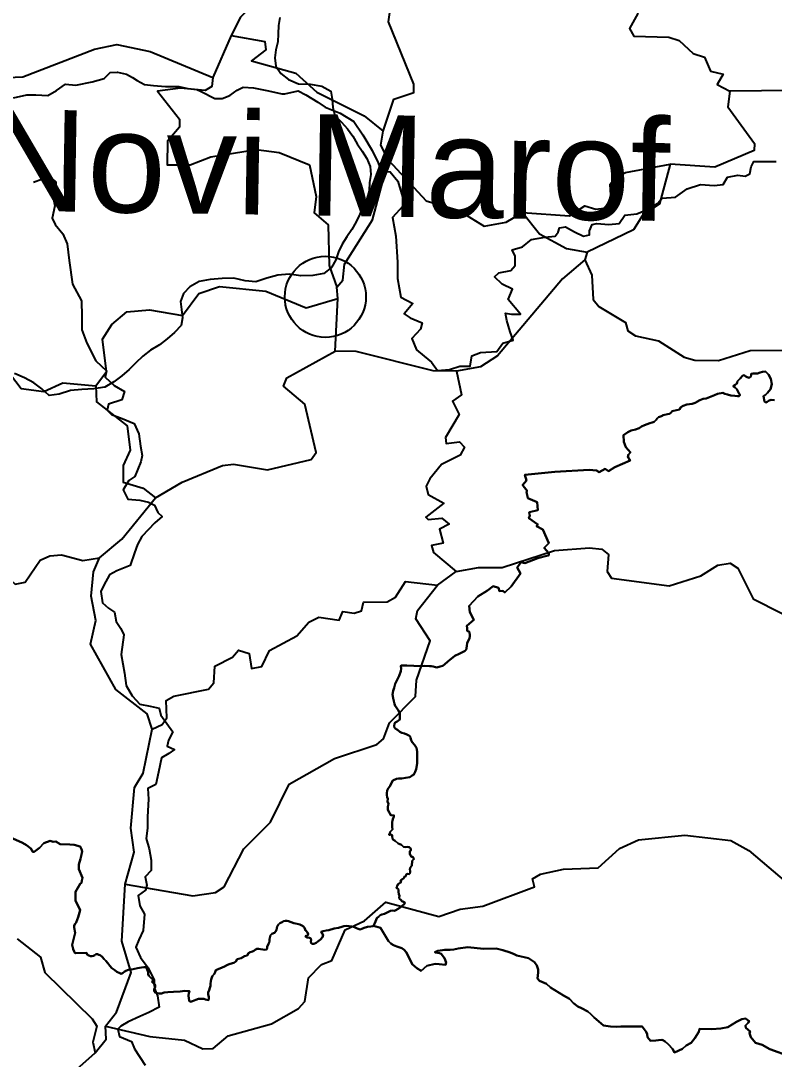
# Model space of a CAD drawing. Header units: metres. Extents: x 13.21 to 19.52, y 42.14 to 46.62.
# Drawn here: x 16.2631 to 16.43, y 45.9978 to 46.2279 of the extents above; entities that cross this region are included whole.
import ezdxf

# ---------------------------------------------------------------- set-up
doc = ezdxf.new("R2010")
doc.units = ezdxf.units.M
doc.header["$MEASUREMENT"] = 0
for name, color, linetype in [('CESTE', 5, 'Continuous'), ('grad_manji', 1, 'Continuous'), ('hr', 9, 'Continuous'), ('naziv_manji', 1, 'Continuous'), ('PRUGE', 7, 'Continuous'), ('RIJEKE', 4, 'Continuous')]:
    doc.layers.add(name, color=color, linetype=linetype)
doc.styles.get("Standard").update_dxf_attribs({"font": 'arial.ttf'})

msp = doc.modelspace()

# ---------------------------------------------------------------- linework, layer by layer
at = {"layer": 'CESTE'}
for p, q in [((16.30971, 46.22464), (16.30564, 46.21533)), ((16.38855, 46.17665), (16.38804, 46.17492)), ((16.33332, 46.16637), (16.33313, 46.16888)), ((16.33273, 46.15474), (16.33332, 46.16637)), ((16.35539, 46.10284), (16.35955, 46.10589))]:
    msp.add_line(p, q, dxfattribs=at)
for points in [[(16.34335, 46.20343), (16.34576, 46.21051), (16.35015, 46.21203), (16.3502, 46.21389), (16.34457, 46.22768), (16.34504, 46.23128), (16.34685, 46.23463), (16.34706, 46.24186), (16.357, 46.25001), (16.35907, 46.2533)], [(16.32617, 46.24941), (16.32009, 46.23958), (16.3193, 46.23607), (16.3118, 46.22872), (16.30971, 46.22464)], [(16.39519, 46.24013), (16.40106, 46.23665), (16.39978, 46.22952), (16.39794, 46.22617), (16.39891, 46.22449), (16.40665, 46.2243), (16.40891, 46.22351), (16.41206, 46.22064), (16.41454, 46.21986), (16.41586, 46.21676), (16.41865, 46.21607), (16.41739, 46.2138), (16.42018, 46.21233)], [(16.25854, 46.21526), (16.26358, 46.21549), (16.27947, 46.2216), (16.28438, 46.22267), (16.29174, 46.22108), (16.30564, 46.21533)], [(16.30971, 46.22464), (16.3172, 46.22333), (16.31737, 46.22149), (16.3142, 46.219), (16.32403, 46.21633), (16.32872, 46.21208), (16.33917, 46.20684), (16.34335, 46.20343)], [(16.30564, 46.21533), (16.3054, 46.21335), (16.30393, 46.21246), (16.29852, 46.21301), (16.29341, 46.21234), (16.29823, 46.20609), (16.29829, 46.20431), (16.29561, 46.20126), (16.29551, 46.196), (16.3006, 46.19596), (16.30518, 46.19774), (16.31525, 46.19939), (16.32032, 46.19875), (16.32706, 46.196), (16.32852, 46.18896), (16.32806, 46.18535), (16.33119, 46.18271), (16.33143, 46.17367), (16.33313, 46.16888)], [(16.42018, 46.21233), (16.41974, 46.20885), (16.42566, 46.20073), (16.42555, 46.19919), (16.41685, 46.1955), (16.40698, 46.19611)], [(16.49454, 46.21189), (16.48163, 46.21095), (16.46894, 46.21231), (16.45875, 46.21097), (16.45162, 46.20923), (16.44393, 46.21015), (16.43418, 46.21248), (16.42018, 46.21233)], [(16.34459, 46.19701), (16.34289, 46.20033), (16.34335, 46.20343)], [(16.33313, 46.16888), (16.33448, 46.17045), (16.33478, 46.17397), (16.34099, 46.18384), (16.34459, 46.19701)], [(16.34459, 46.19701), (16.35291, 46.188), (16.36001, 46.18595), (16.36574, 46.18237), (16.37065, 46.18327), (16.37423, 46.1854)], [(16.37423, 46.1854), (16.38464, 46.18469), (16.38805, 46.18688), (16.3905, 46.18615), (16.39295, 46.18649), (16.39391, 46.18801), (16.39365, 46.19171), (16.39483, 46.19323), (16.39702, 46.19428), (16.40698, 46.19611)], [(16.40698, 46.19611), (16.40456, 46.18734), (16.40083, 46.1848), (16.39885, 46.1816), (16.38855, 46.17665)], [(16.37423, 46.1854), (16.37798, 46.18072), (16.384, 46.17748), (16.38855, 46.17665)], [(16.38804, 46.17492), (16.38313, 46.17074), (16.36868, 46.15369), (16.36491, 46.15123), (16.3596, 46.15024)], [(16.38804, 46.17492), (16.38956, 46.17153), (16.38988, 46.16615), (16.39112, 46.16457), (16.39703, 46.16105), (16.39755, 46.15922), (16.39929, 46.15814), (16.40433, 46.15698), (16.41008, 46.15335), (16.41239, 46.15271), (16.41766, 46.15266), (16.42464, 46.15487), (16.43485, 46.15492)], [(16.27974, 46.14705), (16.28213, 46.1502), (16.28118, 46.15734), (16.28328, 46.16063), (16.2866, 46.1634), (16.29162, 46.16385), (16.29895, 46.16262), (16.30255, 46.1675), (16.30715, 46.16903), (16.31741, 46.16801), (16.32632, 46.16427), (16.33332, 46.16637)], [(16.25587, 46.15804), (16.2586, 46.15785), (16.26031, 46.15683), (16.26084, 46.14956), (16.26322, 46.14647), (16.26825, 46.14574), (16.27243, 46.14771), (16.27974, 46.14705)], [(16.29296, 46.12219), (16.29885, 46.12569), (16.30781, 46.12939), (16.31024, 46.12966), (16.31774, 46.12843), (16.32745, 46.13068), (16.32857, 46.13229), (16.32605, 46.14296), (16.32133, 46.14697), (16.32206, 46.1488), (16.33273, 46.15474)], [(16.3596, 46.15024), (16.35446, 46.15038), (16.33743, 46.15464), (16.33273, 46.15474)], [(16.3596, 46.15024), (16.36076, 46.145), (16.35877, 46.14362), (16.36022, 46.14064), (16.35715, 46.13557), (16.35731, 46.13427), (16.36029, 46.13461), (16.36138, 46.13345), (16.36045, 46.13169), (16.35628, 46.12957), (16.35369, 46.12641), (16.35287, 46.12478), (16.35337, 46.12293), (16.35678, 46.12103), (16.35283, 46.11791), (16.35338, 46.11741), (16.35639, 46.11774), (16.35803, 46.11636), (16.35587, 46.11525), (16.35666, 46.11214), (16.35408, 46.11167), (16.35449, 46.11011), (16.35955, 46.10589)], [(16.27974, 46.14705), (16.2799, 46.1435), (16.28668, 46.13816), (16.28737, 46.13279), (16.28577, 46.12934), (16.28578, 46.12567), (16.2902, 46.12432), (16.29296, 46.12219)], [(16.28057, 46.10894), (16.28549, 46.11305), (16.29296, 46.12219)], [(16.19487, 46.10591), (16.20252, 46.10653), (16.2052, 46.1095), (16.21183, 46.11239), (16.21775, 46.10911), (16.22106, 46.11145), (16.22592, 46.11278), (16.22845, 46.1129), (16.23332, 46.11178), (16.24291, 46.11429), (16.24553, 46.11382), (16.248, 46.1109), (16.25287, 46.10952), (16.25703, 46.10738), (16.26188, 46.10305), (16.2641, 46.10351), (16.26744, 46.10842), (16.26953, 46.10938), (16.27216, 46.10955), (16.27683, 46.10831), (16.28057, 46.10894)], [(16.35955, 46.10589), (16.36451, 46.10678), (16.36973, 46.10676), (16.38136, 46.11056), (16.38906, 46.1111), (16.3918, 46.11082), (16.39327, 46.10969), (16.39302, 46.10588), (16.39393, 46.10442), (16.40669, 46.10269), (16.41373, 46.10493), (16.41753, 46.10732), (16.42023, 46.1077), (16.4219, 46.10666), (16.4253, 46.09981), (16.43164, 46.09666), (16.43625, 46.09232), (16.44331, 46.09036), (16.44649, 46.08747), (16.45229, 46.07942), (16.45717, 46.07956), (16.46746, 46.06915), (16.47422, 46.06527)], [(16.2922, 46.07095), (16.2911, 46.07435), (16.28418, 46.07971), (16.27859, 46.08976), (16.2797, 46.09507), (16.27869, 46.10041), (16.27919, 46.10579), (16.28057, 46.10894)], [(16.2862, 46.03664), (16.30124, 46.03404), (16.30624, 46.03479), (16.30816, 46.03602), (16.3125, 46.04441), (16.31839, 46.05033), (16.32255, 46.05875), (16.3326, 46.06444), (16.34198, 46.06757), (16.34347, 46.06882), (16.34481, 46.07234), (16.35051, 46.07818), (16.35074, 46.08181), (16.35382, 46.09052), (16.35062, 46.09543), (16.35095, 46.09724), (16.35539, 46.10284)], [(16.2922, 46.07095), (16.29442, 46.07201), (16.29544, 46.07349), (16.29531, 46.07728), (16.29699, 46.07827), (16.30468, 46.07979), (16.30585, 46.0812), (16.30608, 46.08491), (16.30997, 46.08689), (16.31136, 46.08847), (16.31368, 46.08774), (16.31424, 46.08439), (16.31648, 46.08487), (16.31818, 46.08836), (16.32426, 46.09166), (16.32694, 46.0947), (16.32915, 46.09575), (16.3336, 46.09508), (16.33441, 46.09701), (16.33693, 46.09665), (16.33857, 46.09716), (16.339, 46.09908), (16.34425, 46.09919), (16.34614, 46.1002), (16.34831, 46.10371), (16.35539, 46.10284)], [(16.2862, 46.03664), (16.28819, 46.04369), (16.2875, 46.04906), (16.2883, 46.058), (16.29021, 46.06123), (16.2922, 46.07095)], [(16.28185, 46.00515), (16.29166, 46.00289), (16.29936, 46.00209), (16.30347, 46.00013), (16.30575, 46.0002), (16.30907, 46.003), (16.31866, 46.00566), (16.32465, 46.00908), (16.32605, 46.01061), (16.32686, 46.0159), (16.3297, 46.01883), (16.33204, 46.01968), (16.33499, 46.02652), (16.33921, 46.02846), (16.34394, 46.03266), (16.35574, 46.02945), (16.36041, 46.03107), (16.36543, 46.03174), (16.3769, 46.03603), (16.37647, 46.03778), (16.37826, 46.03886), (16.38332, 46.03995), (16.39101, 46.04026), (16.39574, 46.04452), (16.39994, 46.04647), (16.41021, 46.04748), (16.42042, 46.04631), (16.42439, 46.04407), (16.43422, 46.03576)], [(16.28185, 46.00515), (16.28428, 46.00829), (16.28753, 46.01701), (16.28552, 46.02398), (16.2862, 46.03664)], [(16.26234, 46.02452), (16.26746, 46.02046), (16.26843, 46.01701), (16.27896, 46.00681), (16.27992, 46.00512), (16.27904, 46.00162), (16.27957, 45.99922)], [(16.27957, 45.99922), (16.28203, 46.00225), (16.28185, 46.00515)], [(16.26692, 45.97977), (16.27458, 45.98456), (16.27504, 45.98805), (16.27277, 45.99321), (16.27957, 45.99922)]]:
    msp.add_lwpolyline(points, dxfattribs=at)
at = {"layer": 'grad_manji'}
msp.add_circle((16.33057, 46.16674), 0.00898, dxfattribs=at)
at = {"layer": 'hr'}
for points in [[(16.43007, 46.14382), (16.42934, 46.14391), (16.42886, 46.14379), (16.42846, 46.1435), (16.42817, 46.14336), (16.42786, 46.14353), (16.42763, 46.14471), (16.42807, 46.14506), (16.42853, 46.14544), (16.42916, 46.14626), (16.42947, 46.14742), (16.42926, 46.14861), (16.42872, 46.14956), (16.42803, 46.1502), (16.42738, 46.15015), (16.42691, 46.15001), (16.42629, 46.14973), (16.4258, 46.14976), (16.42526, 46.14978), (16.42487, 46.14968), (16.42486, 46.14936), (16.42481, 46.14906), (16.42444, 46.14883), (16.42398, 46.14894), (16.42368, 46.14911), (16.42343, 46.14934), (16.42317, 46.14937), (16.42298, 46.14922), (16.42242, 46.14868), (16.42185, 46.14809), (16.42178, 46.14776), (16.4217, 46.14753), (16.42136, 46.14727), (16.421, 46.14705), (16.42101, 46.14689), (16.42133, 46.14667), (16.4217, 46.14629), (16.42213, 46.1454), (16.42243, 46.14499), (16.42225, 46.14473), (16.42185, 46.14472), (16.42124, 46.1448), (16.4204, 46.1449), (16.41968, 46.14511), (16.41906, 46.14528), (16.41862, 46.14545), (16.41743, 46.14525), (16.41678, 46.14495), (16.41492, 46.14423), (16.41423, 46.14412), (16.41355, 46.14388), (16.41335, 46.14378), (16.41301, 46.14358), (16.4125, 46.14326), (16.41179, 46.14307), (16.41064, 46.14286), (16.40982, 46.14257), (16.40934, 46.14231), (16.40905, 46.1418), (16.4074, 46.14143), (16.40716, 46.14114), (16.40678, 46.14081), (16.40636, 46.14074), (16.4054, 46.14049), (16.405, 46.14034), (16.40435, 46.14006), (16.40409, 46.13981), (16.40383, 46.13951), (16.40341, 46.13906), (16.40294, 46.13892), (16.40242, 46.13876), (16.40127, 46.13831), (16.40063, 46.13798), (16.4001, 46.13761), (16.39925, 46.13734), (16.39832, 46.13716), (16.3976, 46.13673), (16.39662, 46.13612), (16.39671, 46.13465), (16.39714, 46.13347), (16.39815, 46.13226), (16.39775, 46.13184), (16.39756, 46.1313), (16.3981, 46.13047), (16.39471, 46.12901), (16.39327, 46.12815), (16.39253, 46.12865), (16.39119, 46.12789), (16.39061, 46.12826), (16.38899, 46.12839), (16.38138, 46.12798), (16.37477, 46.12734), (16.37512, 46.12605), (16.37426, 46.125), (16.37435, 46.1249), (16.37525, 46.12379), (16.37509, 46.12354), (16.37542, 46.12211), (16.37752, 46.12125), (16.37764, 46.1195), (16.37579, 46.11904), (16.37571, 46.11887), (16.37588, 46.11832), (16.37563, 46.11767), (16.37762, 46.1163), (16.37732, 46.11592), (16.37872, 46.11518), (16.38005, 46.11218), (16.37906, 46.11114), (16.38009, 46.10998), (16.38005, 46.10954), (16.38009, 46.10949), (16.37996, 46.10945), (16.37762, 46.10882), (16.37479, 46.10773), (16.37392, 46.10794), (16.37304, 46.10677), (16.3738, 46.10544), (16.37171, 46.10254), (16.37035, 46.10125), (16.36986, 46.10157), (16.36916, 46.10154), (16.36895, 46.10224), (16.36776, 46.10262), (16.36646, 46.10171), (16.36431, 46.10037), (16.36243, 46.09832), (16.36259, 46.09685), (16.36345, 46.09517), (16.36192, 46.09384), (16.36202, 46.09331), (16.36199, 46.09279), (16.36206, 46.09268), (16.36239, 46.09261), (16.36255, 46.0919), (16.3626, 46.09155), (16.36249, 46.09104), (16.36219, 46.09054), (16.36197, 46.09001), (16.36193, 46.08945), (16.36187, 46.08891), (16.36176, 46.08851), (16.36152, 46.0883), (16.36081, 46.08793), (16.36018, 46.08765), (16.35924, 46.0872), (16.35882, 46.08685), (16.35817, 46.0863), (16.35761, 46.08587), (16.35704, 46.08534), (16.3566, 46.08501), (16.35602, 46.08481), (16.35529, 46.08462), (16.35494, 46.0847), (16.35448, 46.08483), (16.35407, 46.08492), (16.35363, 46.0849), (16.35247, 46.08499), (16.3519, 46.08491), (16.3502, 46.08502), (16.34861, 46.08508), (16.34769, 46.0851), (16.34738, 46.08503), (16.34731, 46.08488), (16.34733, 46.08443), (16.34728, 46.08383), (16.34695, 46.08278), (16.34641, 46.08171), (16.34607, 46.08097), (16.34582, 46.08015), (16.34556, 46.07943), (16.34543, 46.07865), (16.3456, 46.07784), (16.34575, 46.07716), (16.34592, 46.07659), (16.34601, 46.07614), (16.34623, 46.0758), (16.3467, 46.07518), (16.34706, 46.0745), (16.34706, 46.07376), (16.34708, 46.07308), (16.34646, 46.07268), (16.34605, 46.07243), (16.34588, 46.07214), (16.34582, 46.07166), (16.34588, 46.07128), (16.34606, 46.07107), (16.34652, 46.07078), (16.34707, 46.0704), (16.3475, 46.07013), (16.3481, 46.06997), (16.34863, 46.06976), (16.34904, 46.06953), (16.34935, 46.0693), (16.34946, 46.06903), (16.34959, 46.06851), (16.34977, 46.06809), (16.3503, 46.06749), (16.35073, 46.06681), (16.35083, 46.06649), (16.35092, 46.06596), (16.35094, 46.06499), (16.35093, 46.06408), (16.35092, 46.06379), (16.35091, 46.06335), (16.35071, 46.0621), (16.3505, 46.06151), (16.35016, 46.06094), (16.34981, 46.06069), (16.34925, 46.06031), (16.34834, 46.06014), (16.34753, 46.06005), (16.34675, 46.06006), (16.34634, 46.05999), (16.34554, 46.05955), (16.34513, 46.05892), (16.34496, 46.05844), (16.34448, 46.05782), (16.34423, 46.05734), (16.34421, 46.05677), (16.34419, 46.05645), (16.34416, 46.0563), (16.34423, 46.05588), (16.34439, 46.05554), (16.34437, 46.0549), (16.34456, 46.05438), (16.34447, 46.05412), (16.34443, 46.05372), (16.34438, 46.05305), (16.34468, 46.05259), (16.34485, 46.05224), (16.34508, 46.05192), (16.34582, 46.05181), (16.34575, 46.05174), (16.34571, 46.05152), (16.34557, 46.05123), (16.34541, 46.05073), (16.34539, 46.05032), (16.3454, 46.04985), (16.34537, 46.0493), (16.34545, 46.04875), (16.34518, 46.04845), (16.34488, 46.04816), (16.34492, 46.04799), (16.3447, 46.04773), (16.34474, 46.04755), (16.34487, 46.04755), (16.34503, 46.04762), (16.34523, 46.04758), (16.34536, 46.04745), (16.34539, 46.04713), (16.34544, 46.04681), (16.34552, 46.04648), (16.34605, 46.04621), (16.34671, 46.04565), (16.34742, 46.04533), (16.3477, 46.04506), (16.3479, 46.04489), (16.34832, 46.04482), (16.34872, 46.04489), (16.34902, 46.04483), (16.34918, 46.04481), (16.34939, 46.04464), (16.34948, 46.04434), (16.3495, 46.04407), (16.3493, 46.04392), (16.34932, 46.04369), (16.3493, 46.04328), (16.34963, 46.04266), (16.34996, 46.04266), (16.35, 46.04249), (16.35015, 46.04224), (16.35012, 46.04205), (16.34997, 46.04192), (16.3498, 46.04176), (16.34977, 46.04148), (16.34971, 46.04099), (16.34975, 46.04069), (16.34957, 46.0405), (16.34935, 46.04025), (16.34925, 46.03987), (16.34933, 46.03958), (16.34937, 46.03929), (16.34926, 46.03901), (16.3491, 46.03885), (16.3488, 46.03887), (16.34864, 46.03884), (16.34849, 46.03877), (16.34845, 46.03865), (16.3484, 46.03841), (16.34823, 46.03834), (16.34805, 46.03823), (16.34797, 46.03794), (16.34764, 46.03776), (16.34754, 46.03767), (16.3473, 46.03751), (16.3472, 46.03742), (16.34732, 46.03724), (16.34736, 46.03708), (16.34723, 46.03695), (16.34698, 46.03687), (16.34672, 46.0366), (16.34648, 46.03624), (16.34638, 46.03596), (16.34631, 46.03576), (16.34653, 46.03571), (16.34671, 46.0356), (16.34677, 46.03531), (16.34677, 46.03489), (16.34683, 46.03442), (16.34702, 46.034), (16.34694, 46.03366), (16.34703, 46.03334), (16.34732, 46.03315), (16.34755, 46.0328), (16.34776, 46.03278), (16.34814, 46.03256), (16.34812, 46.03232), (16.34802, 46.03218), (16.34713, 46.03148), (16.34653, 46.03108), (16.34616, 46.03084), (16.3459, 46.03074), (16.34554, 46.03076), (16.34502, 46.03073), (16.34467, 46.03058), (16.34425, 46.03031), (16.34364, 46.03008), (16.34305, 46.02993), (16.3427, 46.02975), (16.3424, 46.02945), (16.342, 46.02906), (16.34167, 46.02836), (16.34146, 46.02781), (16.34121, 46.02737), (16.34109, 46.02729), (16.34064, 46.02722), (16.33988, 46.02717), (16.33919, 46.02697), (16.33862, 46.02673), (16.33826, 46.0266), (16.33786, 46.02671), (16.33746, 46.02688), (16.337, 46.02712), (16.33647, 46.02727), (16.33582, 46.02734), (16.33525, 46.02737), (16.33468, 46.02733), (16.33424, 46.02718), (16.33348, 46.02697), (16.33254, 46.02676), (16.33137, 46.02646), (16.33075, 46.02633), (16.3301, 46.02621), (16.32965, 46.02603), (16.32989, 46.02567), (16.33008, 46.0253), (16.32992, 46.02486), (16.3295, 46.02435), (16.32894, 46.02393), (16.32851, 46.02362), (16.3284, 46.02358), (16.32802, 46.02342), (16.32765, 46.02338), (16.32745, 46.02358), (16.32736, 46.02391), (16.32741, 46.02428), (16.32738, 46.02456), (16.32707, 46.02473), (16.32658, 46.02479), (16.32622, 46.02492), (16.32616, 46.02507), (16.3263, 46.02517), (16.32659, 46.02526), (16.32674, 46.02544), (16.32673, 46.02563), (16.32653, 46.02598), (16.32629, 46.02629), (16.32621, 46.02637), (16.32608, 46.02656), (16.32595, 46.02692), (16.32572, 46.02725), (16.32539, 46.02746), (16.32491, 46.02765), (16.32433, 46.02783), (16.32357, 46.028), (16.32298, 46.02823), (16.32238, 46.0284), (16.3221, 46.02848), (16.32167, 46.02853), (16.32133, 46.02842), (16.321, 46.02823), (16.32051, 46.02797), (16.32017, 46.02766), (16.31988, 46.02727), (16.3198, 46.02686), (16.31973, 46.02651), (16.31964, 46.02617), (16.31929, 46.02587), (16.31872, 46.02564), (16.31842, 46.02532), (16.31822, 46.02441), (16.31818, 46.02396), (16.31816, 46.02369), (16.31797, 46.02342), (16.31789, 46.02317), (16.3177, 46.0228), (16.31765, 46.02237), (16.31753, 46.02216), (16.31717, 46.02207), (16.31669, 46.02211), (16.31621, 46.02219), (16.31585, 46.02229), (16.3154, 46.02226), (16.315, 46.02207), (16.31473, 46.02186), (16.31441, 46.02171), (16.3139, 46.02158), (16.31355, 46.02133), (16.31327, 46.02083), (16.31263, 46.02064), (16.31192, 46.02025), (16.31107, 46.02002), (16.31074, 46.01952), (16.31028, 46.0192), (16.30952, 46.01897), (16.30891, 46.01872), (16.30824, 46.01837), (16.30633, 46.01753), (16.30613, 46.0171), (16.30594, 46.01665), (16.30559, 46.01631), (16.30541, 46.01595), (16.30528, 46.01552), (16.30522, 46.01509), (16.30514, 46.01456), (16.30514, 46.01412), (16.305, 46.01368), (16.30482, 46.01314), (16.30462, 46.0126), (16.30462, 46.01217), (16.30474, 46.01165), (16.30474, 46.01128), (16.30466, 46.01094), (16.30433, 46.01097), (16.30402, 46.01106), (16.30362, 46.0112), (16.30294, 46.01121), (16.30245, 46.01118), (16.30191, 46.01098), (16.30118, 46.0107), (16.30073, 46.01055), (16.30049, 46.01067), (16.30039, 46.01094), (16.30037, 46.0113), (16.30029, 46.01197), (16.30037, 46.01248), (16.30047, 46.01289), (16.30021, 46.01294), (16.29946, 46.01301), (16.29838, 46.01286), (16.29697, 46.01276), (16.29569, 46.01271), (16.29489, 46.01262), (16.29426, 46.01241), (16.29376, 46.01238), (16.29331, 46.01245), (16.29289, 46.01264), (16.29263, 46.0129), (16.29266, 46.01331), (16.29286, 46.01385), (16.29286, 46.0143), (16.29256, 46.01455), (16.29219, 46.01489), (16.29231, 46.01518), (16.29244, 46.01542), (16.29236, 46.01571), (16.29209, 46.01572), (16.29146, 46.01631), (16.29135, 46.01668), (16.29133, 46.01709), (16.29108, 46.01769), (16.29092, 46.01813), (16.29069, 46.01821), (16.29035, 46.01824), (16.28985, 46.01818), (16.28893, 46.01803), (16.28799, 46.01779), (16.28756, 46.0177), (16.28711, 46.01773), (16.28672, 46.01759), (16.28635, 46.01738), (16.28603, 46.01716), (16.28577, 46.01697), (16.28538, 46.01678), (16.28506, 46.01687), (16.28441, 46.0172), (16.28395, 46.01759), (16.28329, 46.01798), (16.28281, 46.01852), (16.28239, 46.01913), (16.28196, 46.01966), (16.28159, 46.02002), (16.28112, 46.02051), (16.28068, 46.02086), (16.28042, 46.02099), (16.2801, 46.02114), (16.27977, 46.0211), (16.27949, 46.02088), (16.27925, 46.02077), (16.2789, 46.02069), (16.27852, 46.02067), (16.27815, 46.02079), (16.27779, 46.02102), (16.27768, 46.0214), (16.2753, 46.0213), (16.27508, 46.02143), (16.27493, 46.02168), (16.27473, 46.02224), (16.27447, 46.02315), (16.27516, 46.0258), (16.27497, 46.02699), (16.27494, 46.02746), (16.27516, 46.02781), (16.27539, 46.02811), (16.2758, 46.02927), (16.27627, 46.03084), (16.27525, 46.03297), (16.27524, 46.03491), (16.27623, 46.03671), (16.27657, 46.03692), (16.2766, 46.03744), (16.27679, 46.03804), (16.27598, 46.03991), (16.27595, 46.04097), (16.27637, 46.04226), (16.27641, 46.04256), (16.2767, 46.04382), (16.27654, 46.04436), (16.27626, 46.04496), (16.27494, 46.0453), (16.27399, 46.04544), (16.2718, 46.0455), (16.2709, 46.04607), (16.2703, 46.04603), (16.26964, 46.04621), (16.26819, 46.04568), (16.26723, 46.04469), (16.26609, 46.04381), (16.26578, 46.0438), (16.26533, 46.04453), (16.26435, 46.04529), (16.2635, 46.04579), (16.26132, 46.04674)], [(16.43353, 45.99842), (16.42904, 46.00008), (16.42733, 46.00101), (16.42585, 46.00146), (16.42483, 46.0027), (16.42454, 46.00359), (16.42468, 46.00399), (16.42369, 46.00477), (16.42362, 46.00534), (16.4242, 46.00586), (16.42447, 46.00623), (16.42366, 46.00686), (16.42284, 46.00668), (16.42161, 46.00611), (16.41972, 46.00491), (16.41817, 46.00462), (16.41614, 46.00449), (16.41346, 46.00455), (16.41327, 46.00391), (16.41243, 46.00248), (16.41162, 46.00145), (16.41049, 46.00087), (16.40971, 46.00012), (16.40794, 45.99931), (16.40743, 46.00012), (16.40656, 46.00108), (16.40584, 46.00175), (16.40535, 46.00207), (16.40512, 46.00213), (16.40435, 46.00206), (16.40376, 46.00198), (16.40259, 46.00192), (16.40192, 46.00272), (16.40185, 46.00342), (16.40163, 46.00387), (16.40076, 46.00509), (16.39601, 46.00509), (16.39495, 46.00504), (16.39373, 46.00511), (16.39219, 46.00533), (16.39012, 46.0071), (16.38936, 46.00785), (16.38868, 46.00839), (16.38729, 46.00916), (16.3865, 46.00954), (16.3855, 46.01027), (16.38463, 46.01124), (16.38335, 46.01195), (16.38044, 46.01371), (16.37958, 46.01454), (16.37799, 46.01519), (16.37755, 46.01575), (16.37771, 46.01707), (16.3777, 46.01769), (16.3774, 46.01858), (16.37688, 46.01933), (16.37556, 46.02022), (16.37295, 46.02084), (16.37236, 46.02108), (16.37148, 46.02145), (16.36986, 46.02201), (16.36837, 46.02233), (16.3656, 46.02228), (16.36211, 46.02265), (16.35996, 46.02238), (16.359, 46.02212), (16.35822, 46.02207), (16.35696, 46.02208), (16.35654, 46.02203), (16.35546, 46.02185), (16.35485, 46.02157), (16.35488, 46.02145), (16.35587, 46.02131), (16.35622, 46.02117), (16.35693, 46.02022), (16.35736, 46.01929), (16.35717, 46.01871), (16.35581, 46.0189), (16.35491, 46.01895), (16.35308, 46.01854), (16.35177, 46.01745), (16.35084, 46.01804), (16.34983, 46.01889), (16.34882, 46.02091), (16.34844, 46.02154), (16.34802, 46.02206), (16.34752, 46.02242), (16.34639, 46.02282), (16.34566, 46.0231), (16.34508, 46.02347), (16.34455, 46.02398), (16.34432, 46.02434), (16.34276, 46.02695), (16.34121, 46.02737), (16.34146, 46.02781), (16.34167, 46.02836), (16.342, 46.02906), (16.3424, 46.02945), (16.3427, 46.02975), (16.34305, 46.02993), (16.34364, 46.03008), (16.34425, 46.03031), (16.34467, 46.03058), (16.34502, 46.03073), (16.34554, 46.03076), (16.3459, 46.03074), (16.34616, 46.03084), (16.34653, 46.03108), (16.34713, 46.03148), (16.34802, 46.03218), (16.34812, 46.03232), (16.34814, 46.03256), (16.34776, 46.03278), (16.34755, 46.0328), (16.34732, 46.03315), (16.34703, 46.03334), (16.34694, 46.03366), (16.34702, 46.034), (16.34683, 46.03442), (16.34677, 46.03489), (16.34677, 46.03531), (16.34671, 46.0356), (16.34653, 46.03571), (16.34631, 46.03576), (16.34638, 46.03596), (16.34648, 46.03624), (16.34672, 46.0366), (16.34698, 46.03687), (16.34723, 46.03695), (16.34736, 46.03708), (16.34732, 46.03724), (16.3472, 46.03742), (16.3473, 46.03751), (16.34754, 46.03767), (16.34764, 46.03776), (16.34797, 46.03794), (16.34805, 46.03823), (16.34823, 46.03834), (16.3484, 46.03841), (16.34845, 46.03865), (16.34849, 46.03877), (16.34864, 46.03884), (16.3488, 46.03887), (16.3491, 46.03885), (16.34926, 46.03901), (16.34937, 46.03929), (16.34933, 46.03958), (16.34925, 46.03987), (16.34935, 46.04025), (16.34957, 46.0405), (16.34975, 46.04069), (16.34971, 46.04099), (16.34977, 46.04148), (16.3498, 46.04176), (16.34997, 46.04192), (16.35012, 46.04205), (16.35015, 46.04224), (16.35, 46.04249), (16.34996, 46.04266), (16.34963, 46.04266), (16.3493, 46.04328), (16.34932, 46.04369), (16.3493, 46.04392), (16.3495, 46.04407), (16.34948, 46.04434), (16.34939, 46.04464), (16.34918, 46.04481), (16.34902, 46.04483), (16.34872, 46.04489), (16.34832, 46.04482), (16.3479, 46.04489), (16.3477, 46.04506), (16.34742, 46.04533), (16.34671, 46.04565), (16.34605, 46.04621), (16.34552, 46.04648), (16.34544, 46.04681), (16.34539, 46.04713), (16.34536, 46.04745), (16.34523, 46.04758), (16.34503, 46.04762), (16.34487, 46.04755), (16.34474, 46.04755), (16.3447, 46.04773), (16.34492, 46.04799), (16.34488, 46.04816), (16.34518, 46.04845), (16.34545, 46.04875), (16.34537, 46.0493), (16.3454, 46.04985), (16.34539, 46.05032), (16.34541, 46.05073), (16.34557, 46.05123), (16.34571, 46.05152), (16.34575, 46.05174), (16.34582, 46.05181), (16.34508, 46.05192), (16.34485, 46.05224), (16.34468, 46.05259), (16.34438, 46.05305), (16.34443, 46.05372), (16.34447, 46.05412), (16.34456, 46.05438), (16.34437, 46.0549), (16.34439, 46.05554), (16.34423, 46.05588), (16.34416, 46.0563), (16.34419, 46.05645), (16.34421, 46.05677), (16.34423, 46.05734), (16.34448, 46.05782), (16.34496, 46.05844), (16.34513, 46.05892), (16.34554, 46.05955), (16.34634, 46.05999), (16.34675, 46.06006), (16.34753, 46.06005), (16.34834, 46.06014), (16.34925, 46.06031), (16.34981, 46.06069), (16.35016, 46.06094), (16.3505, 46.06151), (16.35071, 46.0621), (16.35091, 46.06335), (16.35092, 46.06379), (16.35093, 46.06408), (16.35094, 46.06499), (16.35092, 46.06596), (16.35083, 46.06649), (16.35073, 46.06681), (16.3503, 46.06749), (16.34977, 46.06809), (16.34959, 46.06851), (16.34946, 46.06903), (16.34935, 46.0693), (16.34904, 46.06953), (16.34863, 46.06976), (16.3481, 46.06997), (16.3475, 46.07013), (16.34707, 46.0704), (16.34652, 46.07078), (16.34606, 46.07107), (16.34588, 46.07128), (16.34582, 46.07166), (16.34588, 46.07214), (16.34605, 46.07243), (16.34646, 46.07268), (16.34708, 46.07308), (16.34706, 46.07376), (16.34706, 46.0745), (16.3467, 46.07518), (16.34623, 46.0758), (16.34601, 46.07614), (16.34592, 46.07659), (16.34575, 46.07716), (16.3456, 46.07784), (16.34543, 46.07865), (16.34556, 46.07943), (16.34582, 46.08015), (16.34607, 46.08097), (16.34641, 46.08171), (16.34695, 46.08278), (16.34728, 46.08383), (16.34733, 46.08443), (16.34731, 46.08488), (16.34738, 46.08503), (16.34769, 46.0851), (16.34861, 46.08508), (16.3502, 46.08502), (16.3519, 46.08491), (16.35247, 46.08499), (16.35363, 46.0849), (16.35407, 46.08492), (16.35448, 46.08483), (16.35494, 46.0847), (16.35529, 46.08462), (16.35602, 46.08481), (16.3566, 46.08501), (16.35704, 46.08534), (16.35761, 46.08587), (16.35817, 46.0863), (16.35882, 46.08685), (16.35924, 46.0872), (16.36018, 46.08765), (16.36081, 46.08793), (16.36152, 46.0883), (16.36176, 46.08851), (16.36187, 46.08891), (16.36193, 46.08945), (16.36197, 46.09001), (16.36219, 46.09054), (16.36249, 46.09104), (16.3626, 46.09155), (16.36255, 46.0919), (16.36239, 46.09261), (16.36206, 46.09268), (16.36199, 46.09279), (16.36202, 46.09331), (16.36192, 46.09384), (16.36345, 46.09517), (16.36259, 46.09685), (16.36243, 46.09832), (16.36431, 46.10037), (16.36646, 46.10171), (16.36776, 46.10262), (16.36895, 46.10224), (16.36916, 46.10154), (16.36986, 46.10157), (16.37035, 46.10125), (16.37171, 46.10254), (16.3738, 46.10544), (16.37304, 46.10677), (16.37392, 46.10794), (16.37479, 46.10773), (16.37762, 46.10882), (16.37996, 46.10945), (16.38009, 46.10949), (16.38005, 46.10954), (16.38009, 46.10998), (16.37906, 46.11114), (16.38005, 46.11218), (16.37872, 46.11518), (16.37732, 46.11592), (16.37762, 46.1163), (16.37563, 46.11767), (16.37588, 46.11832), (16.37571, 46.11887), (16.37579, 46.11904), (16.37764, 46.1195), (16.37752, 46.12125), (16.37542, 46.12211), (16.37509, 46.12354), (16.37525, 46.12379), (16.37435, 46.1249), (16.37426, 46.125), (16.37512, 46.12605), (16.37477, 46.12734), (16.38138, 46.12798), (16.38899, 46.12839), (16.39061, 46.12826), (16.39119, 46.12789), (16.39253, 46.12865), (16.39327, 46.12815), (16.39471, 46.12901), (16.3981, 46.13047), (16.39756, 46.1313), (16.39775, 46.13184), (16.39815, 46.13226), (16.39714, 46.13347), (16.39671, 46.13465), (16.39662, 46.13612), (16.3976, 46.13673), (16.39832, 46.13716), (16.39925, 46.13734), (16.4001, 46.13761), (16.40063, 46.13798), (16.40127, 46.13831), (16.40242, 46.13876), (16.40294, 46.13892), (16.40341, 46.13906), (16.40383, 46.13951), (16.40409, 46.13981), (16.40435, 46.14006), (16.405, 46.14034), (16.4054, 46.14049), (16.40636, 46.14074), (16.40678, 46.14081), (16.40716, 46.14114), (16.4074, 46.14143), (16.40905, 46.1418), (16.40934, 46.14231), (16.40982, 46.14257), (16.41064, 46.14286), (16.41179, 46.14307), (16.4125, 46.14326), (16.41301, 46.14358), (16.41335, 46.14378), (16.41355, 46.14388), (16.41423, 46.14412), (16.41492, 46.14423), (16.41678, 46.14495), (16.41743, 46.14525), (16.41862, 46.14545), (16.41906, 46.14528), (16.41968, 46.14511), (16.4204, 46.1449), (16.42124, 46.1448), (16.42185, 46.14472), (16.42225, 46.14473), (16.42243, 46.14499), (16.42213, 46.1454), (16.4217, 46.14629), (16.42133, 46.14667), (16.42101, 46.14689), (16.421, 46.14705), (16.42136, 46.14727), (16.4217, 46.14753), (16.42178, 46.14776), (16.42185, 46.14809), (16.42242, 46.14868), (16.42298, 46.14922), (16.42317, 46.14937), (16.42343, 46.14934), (16.42368, 46.14911), (16.42398, 46.14894), (16.42444, 46.14883), (16.42481, 46.14906), (16.42486, 46.14936), (16.42487, 46.14968), (16.42526, 46.14978), (16.4258, 46.14976), (16.42629, 46.14973), (16.42691, 46.15001), (16.42738, 46.15015), (16.42803, 46.1502), (16.42872, 46.14956), (16.42926, 46.14861), (16.42947, 46.14742), (16.42916, 46.14626), (16.42853, 46.14544), (16.42807, 46.14506), (16.42763, 46.14471), (16.42786, 46.14353), (16.42817, 46.14336), (16.42846, 46.1435), (16.42886, 46.14379), (16.42934, 46.14391), (16.43007, 46.14382)], [(16.26132, 46.04674), (16.2635, 46.04579), (16.26435, 46.04529), (16.26533, 46.04453), (16.26578, 46.0438), (16.26609, 46.04381), (16.26723, 46.04469), (16.26819, 46.04568), (16.26964, 46.04621), (16.2703, 46.04603), (16.2709, 46.04607), (16.2718, 46.0455), (16.27399, 46.04544), (16.27494, 46.0453), (16.27626, 46.04496), (16.27654, 46.04436), (16.2767, 46.04382), (16.27641, 46.04256), (16.27637, 46.04226), (16.27595, 46.04097), (16.27598, 46.03991), (16.27679, 46.03804), (16.2766, 46.03744), (16.27657, 46.03692), (16.27623, 46.03671), (16.27524, 46.03491), (16.27525, 46.03297), (16.27627, 46.03084), (16.2758, 46.02927), (16.27539, 46.02811), (16.27516, 46.02781), (16.27494, 46.02746), (16.27497, 46.02699), (16.27516, 46.0258), (16.27447, 46.02315), (16.27473, 46.02224), (16.27493, 46.02168), (16.27508, 46.02143), (16.2753, 46.0213), (16.27768, 46.0214), (16.27779, 46.02102), (16.27815, 46.02079), (16.27852, 46.02067), (16.2789, 46.02069), (16.27925, 46.02077), (16.27949, 46.02088), (16.27977, 46.0211), (16.2801, 46.02114), (16.28042, 46.02099), (16.28068, 46.02086), (16.28112, 46.02051), (16.28159, 46.02002), (16.28196, 46.01966), (16.28239, 46.01913), (16.28281, 46.01852), (16.28329, 46.01798), (16.28395, 46.01759), (16.28441, 46.0172), (16.28506, 46.01687), (16.28538, 46.01678), (16.28577, 46.01697), (16.28603, 46.01716), (16.28635, 46.01738), (16.28672, 46.01759), (16.28711, 46.01773), (16.28756, 46.0177), (16.28799, 46.01779), (16.28893, 46.01803), (16.28985, 46.01818), (16.29035, 46.01824), (16.29069, 46.01821), (16.29092, 46.01813), (16.29108, 46.01769), (16.29133, 46.01709), (16.29135, 46.01668), (16.29146, 46.01631), (16.29209, 46.01572), (16.29236, 46.01571), (16.29244, 46.01542), (16.29231, 46.01518), (16.29219, 46.01489), (16.29256, 46.01455), (16.29286, 46.0143), (16.29286, 46.01385), (16.29266, 46.01331), (16.29263, 46.0129), (16.29289, 46.01264), (16.29331, 46.01245), (16.29376, 46.01238), (16.29426, 46.01241), (16.29489, 46.01262), (16.29569, 46.01271), (16.29697, 46.01276), (16.29838, 46.01286), (16.29946, 46.01301), (16.30021, 46.01294), (16.30047, 46.01289), (16.30037, 46.01248), (16.30029, 46.01197), (16.30037, 46.0113), (16.30039, 46.01094), (16.30049, 46.01067), (16.30073, 46.01055), (16.30118, 46.0107), (16.30191, 46.01098), (16.30245, 46.01118), (16.30294, 46.01121), (16.30362, 46.0112), (16.30402, 46.01106), (16.30433, 46.01097), (16.30466, 46.01094), (16.30474, 46.01128), (16.30474, 46.01165), (16.30462, 46.01217), (16.30462, 46.0126), (16.30482, 46.01314), (16.305, 46.01368), (16.30514, 46.01412), (16.30514, 46.01456), (16.30522, 46.01509), (16.30528, 46.01552), (16.30541, 46.01595), (16.30559, 46.01631), (16.30594, 46.01665), (16.30613, 46.0171), (16.30633, 46.01753), (16.30824, 46.01837), (16.30891, 46.01872), (16.30952, 46.01897), (16.31028, 46.0192), (16.31074, 46.01952), (16.31107, 46.02002), (16.31192, 46.02025), (16.31263, 46.02064), (16.31327, 46.02083), (16.31355, 46.02133), (16.3139, 46.02158), (16.31441, 46.02171), (16.31473, 46.02186), (16.315, 46.02207), (16.3154, 46.02226), (16.31585, 46.02229), (16.31621, 46.02219), (16.31669, 46.02211), (16.31717, 46.02207), (16.31753, 46.02216), (16.31765, 46.02237), (16.3177, 46.0228), (16.31789, 46.02317), (16.31797, 46.02342), (16.31816, 46.02369), (16.31818, 46.02396), (16.31822, 46.02441), (16.31842, 46.02532), (16.31872, 46.02564), (16.31929, 46.02587), (16.31964, 46.02617), (16.31973, 46.02651), (16.3198, 46.02686), (16.31988, 46.02727), (16.32017, 46.02766), (16.32051, 46.02797), (16.321, 46.02823), (16.32133, 46.02842), (16.32167, 46.02853), (16.3221, 46.02848), (16.32238, 46.0284), (16.32298, 46.02823), (16.32357, 46.028), (16.32433, 46.02783), (16.32491, 46.02765), (16.32539, 46.02746), (16.32572, 46.02725), (16.32595, 46.02692), (16.32608, 46.02656), (16.32621, 46.02637), (16.32629, 46.02629), (16.32653, 46.02598), (16.32673, 46.02563), (16.32674, 46.02544), (16.32659, 46.02526), (16.3263, 46.02517), (16.32616, 46.02507), (16.32622, 46.02492), (16.32658, 46.02479), (16.32707, 46.02473), (16.32738, 46.02456), (16.32741, 46.02428), (16.32736, 46.02391), (16.32745, 46.02358), (16.32765, 46.02338), (16.32802, 46.02342), (16.3284, 46.02358), (16.32851, 46.02362), (16.32894, 46.02393), (16.3295, 46.02435), (16.32992, 46.02486), (16.33008, 46.0253), (16.32989, 46.02567), (16.32965, 46.02603), (16.3301, 46.02621), (16.33075, 46.02633), (16.33137, 46.02646), (16.33254, 46.02676), (16.33348, 46.02697), (16.33424, 46.02718), (16.33468, 46.02733), (16.33525, 46.02737), (16.33582, 46.02734), (16.33647, 46.02727), (16.337, 46.02712), (16.33746, 46.02688), (16.33786, 46.02671), (16.33826, 46.0266), (16.33862, 46.02673), (16.33919, 46.02697), (16.33988, 46.02717), (16.34064, 46.02722), (16.34109, 46.02729), (16.34121, 46.02737), (16.34276, 46.02695), (16.34432, 46.02434), (16.34455, 46.02398), (16.34508, 46.02347), (16.34566, 46.0231), (16.34639, 46.02282), (16.34752, 46.02242), (16.34802, 46.02206), (16.34844, 46.02154), (16.34882, 46.02091), (16.34983, 46.01889), (16.35084, 46.01804), (16.35177, 46.01745), (16.35308, 46.01854), (16.35491, 46.01895), (16.35581, 46.0189), (16.35717, 46.01871), (16.35736, 46.01929), (16.35693, 46.02022), (16.35622, 46.02117), (16.35587, 46.02131), (16.35488, 46.02145), (16.35485, 46.02157), (16.35546, 46.02185), (16.35654, 46.02203), (16.35696, 46.02208), (16.35822, 46.02207), (16.359, 46.02212), (16.35996, 46.02238), (16.36211, 46.02265), (16.3656, 46.02228), (16.36837, 46.02233), (16.36986, 46.02201), (16.37148, 46.02145), (16.37236, 46.02108), (16.37295, 46.02084), (16.37556, 46.02022), (16.37688, 46.01933), (16.3774, 46.01858), (16.3777, 46.01769), (16.37771, 46.01707), (16.37755, 46.01575), (16.37799, 46.01519), (16.37958, 46.01454), (16.38044, 46.01371), (16.38335, 46.01195), (16.38463, 46.01124), (16.3855, 46.01027), (16.3865, 46.00954), (16.38729, 46.00916), (16.38868, 46.00839), (16.38936, 46.00785), (16.39012, 46.0071), (16.39219, 46.00533), (16.39373, 46.00511), (16.39495, 46.00504), (16.39601, 46.00509), (16.40076, 46.00509), (16.40163, 46.00387), (16.40185, 46.00342), (16.40192, 46.00272), (16.40259, 46.00192), (16.40376, 46.00198), (16.40435, 46.00206), (16.40512, 46.00213), (16.40535, 46.00207), (16.40584, 46.00175), (16.40656, 46.00108), (16.40743, 46.00012), (16.40794, 45.99931), (16.40971, 46.00012), (16.41049, 46.00087), (16.41162, 46.00145), (16.41243, 46.00248), (16.41327, 46.00391), (16.41346, 46.00455), (16.41614, 46.00449), (16.41817, 46.00462), (16.41972, 46.00491), (16.42161, 46.00611), (16.42284, 46.00668), (16.42366, 46.00686), (16.42447, 46.00623), (16.4242, 46.00586), (16.42362, 46.00534), (16.42369, 46.00477), (16.42468, 46.00399), (16.42454, 46.00359), (16.42483, 46.0027), (16.42585, 46.00146), (16.42733, 46.00101), (16.42904, 46.00008), (16.43353, 45.99842)]]:
    msp.add_lwpolyline(points, dxfattribs=at)
at = {"layer": 'PRUGE'}
msp.add_lwpolyline([(16.32046, 46.22863), (16.32022, 46.22684), (16.32011, 46.22504), (16.32002, 46.22325), (16.31959, 46.22147), (16.31938, 46.21966), (16.31962, 46.21788), (16.3207, 46.21623), (16.3224, 46.21487), (16.32463, 46.21394), (16.32724, 46.21383), (16.32979, 46.21339), (16.33179, 46.21231), (16.33207, 46.21053), (16.3322, 46.20868), (16.33265, 46.20693), (16.33413, 46.20546), (16.3355, 46.20393), (16.33663, 46.20231), (16.33762, 46.20064), (16.3387, 46.199), (16.33978, 46.19737), (16.34051, 46.19563), (16.34064, 46.19385), (16.34037, 46.19206), (16.34026, 46.19025), (16.33977, 46.18849), (16.33898, 46.18677), (16.33823, 46.18505), (16.3374, 46.18334), (16.33647, 46.18167), (16.33533, 46.18005), (16.3343, 46.1784), (16.33345, 46.17671), (16.33288, 46.17494), (16.3319, 46.17324), (16.33025, 46.1719), (16.32777, 46.17145), (16.32511, 46.17138), (16.32254, 46.17175), (16.32254, 46.17175), (16.32003, 46.17151), (16.31758, 46.17085), (16.31519, 46.17004), (16.31278, 46.17027), (16.3103, 46.17087), (16.3103, 46.17087), (16.3077, 46.17078), (16.30508, 46.1706), (16.30263, 46.17011), (16.30055, 46.16898), (16.29917, 46.16747), (16.29851, 46.16574), (16.29871, 46.16393), (16.29891, 46.1621), (16.29861, 46.16036), (16.29714, 46.15886), (16.29557, 46.15743), (16.29383, 46.15609), (16.29185, 46.15492), (16.29015, 46.15357), (16.28861, 46.15212), (16.28713, 46.15065), (16.2855, 46.14925), (16.28371, 46.14794), (16.28173, 46.14674), (16.2793, 46.14633), (16.27667, 46.14624), (16.27411, 46.14596), (16.27162, 46.14517), (16.2694, 46.14486), (16.26778, 46.14638), (16.26597, 46.14769), (16.26395, 46.14882), (16.26172, 46.14973)], dxfattribs=at)
at = {"layer": 'RIJEKE'}
for points in [[(16.26148, 46.21081), (16.26444, 46.21152), (16.26643, 46.21153), (16.26643, 46.21153), (16.26907, 46.21132), (16.27104, 46.21248), (16.27301, 46.21388), (16.27301, 46.21388), (16.27531, 46.21367), (16.27895, 46.21438), (16.28158, 46.21508), (16.28288, 46.21647), (16.28453, 46.21649), (16.28453, 46.21649), (16.28652, 46.21604), (16.28785, 46.21536), (16.28886, 46.21467), (16.29052, 46.21377), (16.2925, 46.21356), (16.29514, 46.21334), (16.29812, 46.21337), (16.29812, 46.21337), (16.30012, 46.21292), (16.3021, 46.2127), (16.30309, 46.21225), (16.30608, 46.21066), (16.30773, 46.21068), (16.30938, 46.21138), (16.31102, 46.21253), (16.31234, 46.21323), (16.31234, 46.21323), (16.31465, 46.21302), (16.31796, 46.21235), (16.32093, 46.21169), (16.32159, 46.21169), (16.32458, 46.21238), (16.32458, 46.21238), (16.32624, 46.21149), (16.32889, 46.2099), (16.33056, 46.20877), (16.33389, 46.2074), (16.33688, 46.2056), (16.3389, 46.20262), (16.34093, 46.1992), (16.34229, 46.19645), (16.34297, 46.19462), (16.34496, 46.19441), (16.34663, 46.19236), (16.34767, 46.18891), (16.34771, 46.18685), (16.34542, 46.18432), (16.34615, 46.1802), (16.34655, 46.17446), (16.34658, 46.17078), (16.34729, 46.16666), (16.34995, 46.1653), (16.34802, 46.16299), (16.34935, 46.16209), (16.35199, 46.16095), (16.35167, 46.15958), (16.34974, 46.15751), (16.35076, 46.15499), (16.35243, 46.15363), (16.35409, 46.15226), (16.35543, 46.15043), (16.35808, 46.15068), (16.36037, 46.15138), (16.36268, 46.15139), (16.36298, 46.15369), (16.36495, 46.15439), (16.36859, 46.15464), (16.36989, 46.15648), (16.37218, 46.15718), (16.3715, 46.15902), (16.3708, 46.16153), (16.37046, 46.16315), (16.37046, 46.16315), (16.37178, 46.16292), (16.37376, 46.16293), (16.37107, 46.16613), (16.37204, 46.16842), (16.36972, 46.16955), (16.36803, 46.17115), (16.36901, 46.17207), (16.37166, 46.17255), (16.37264, 46.17371), (16.37261, 46.17576), (16.37193, 46.17714), (16.37422, 46.17785), (16.3762, 46.17946), (16.37917, 46.17993), (16.38146, 46.18017), (16.38212, 46.1811), (16.38243, 46.18202), (16.38376, 46.18226), (16.38376, 46.18226), (16.38575, 46.18112), (16.38774, 46.18022), (16.38906, 46.18045), (16.38905, 46.18137), (16.38969, 46.18275), (16.39068, 46.18299), (16.39068, 46.18299), (16.39333, 46.18278), (16.39562, 46.18302), (16.39693, 46.18485), (16.39956, 46.18511), (16.4022, 46.18627), (16.40416, 46.18742), (16.40514, 46.18858), (16.4081, 46.18882), (16.41074, 46.19067), (16.41369, 46.19161), (16.41369, 46.19161), (16.41666, 46.1914), (16.41865, 46.19165), (16.41961, 46.19325), (16.42191, 46.19373), (16.42191, 46.19373), (16.42358, 46.19349), (16.42457, 46.19396), (16.42488, 46.19556), (16.42551, 46.19673), (16.42783, 46.19674), (16.43046, 46.19674)], [(16.26595, 46.19215), (16.26792, 46.19286), (16.2699, 46.19311), (16.2699, 46.19311), (16.2709, 46.19219), (16.27092, 46.19036), (16.27029, 46.18875), (16.27065, 46.18692), (16.27003, 46.18417), (16.27071, 46.18279), (16.2724, 46.18073), (16.27342, 46.17846), (16.27381, 46.17479), (16.27454, 46.16952), (16.27658, 46.16586), (16.27664, 46.16242), (16.27667, 46.15944), (16.27772, 46.15648), (16.27975, 46.15259), (16.28209, 46.15032), (16.28179, 46.14893), (16.28378, 46.14711), (16.28612, 46.14576), (16.2855, 46.14392), (16.28254, 46.14298), (16.28223, 46.1416), (16.28323, 46.14069), (16.28555, 46.13979), (16.28819, 46.13866), (16.28924, 46.13639), (16.2896, 46.13363), (16.28997, 46.13157), (16.28967, 46.13019), (16.28901, 46.12858), (16.28838, 46.12697), (16.28708, 46.12604), (16.28579, 46.12397), (16.28681, 46.12191), (16.28945, 46.1217), (16.29143, 46.12126), (16.29275, 46.12058), (16.29345, 46.11898), (16.29445, 46.11807), (16.29282, 46.11668), (16.28989, 46.11368), (16.28893, 46.11184), (16.2883, 46.11), (16.28737, 46.10724), (16.28441, 46.10607), (16.28277, 46.10514), (16.28149, 46.10285), (16.28086, 46.10147), (16.28121, 46.09894), (16.28255, 46.0978), (16.28389, 46.09689), (16.28425, 46.09484), (16.28526, 46.09324), (16.28594, 46.09187), (16.28535, 46.0875), (16.28608, 46.08338), (16.28643, 46.08064), (16.28779, 46.07836), (16.28946, 46.07652), (16.29178, 46.07608), (16.29376, 46.07564), (16.29411, 46.07405), (16.29545, 46.07222), (16.2968, 46.07039), (16.29584, 46.06855), (16.29552, 46.06718), (16.29719, 46.06649), (16.29589, 46.06556), (16.29425, 46.06464), (16.29363, 46.06142), (16.29303, 46.05867), (16.29125, 46.05779), (16.29143, 46.05545), (16.29116, 46.05155), (16.29118, 46.04903), (16.29091, 46.04673), (16.29158, 46.04444), (16.29196, 46.04192), (16.29199, 46.03963), (16.29069, 46.03825), (16.29105, 46.03642), (16.29074, 46.03527), (16.2891, 46.03411), (16.28946, 46.03181), (16.29049, 46.02999), (16.2902, 46.02632), (16.28926, 46.02425), (16.28861, 46.02263), (16.28963, 46.02035), (16.29132, 46.01807), (16.29267, 46.01532), (16.29269, 46.01438), (16.29271, 46.01349), (16.29339, 46.01189), (16.29374, 46.00938), (16.29147, 46.00821), (16.2895, 46.00728), (16.2869, 46.00612), (16.28526, 46.00519), (16.2846, 46.00449), (16.28497, 46.00289), (16.28762, 46.00176), (16.28828, 46.00016), (16.29066, 45.9965)]]:
    msp.add_lwpolyline(points, dxfattribs=at)

# ---------------------------------------------------------------- texts
at = {"layer": 'naziv_manji', "insert": (16.25538, 46.20839), "char_height": 0.0224579, "width": 0.2021209, "attachment_point": 1, "rotation": 359.09}
msp.add_mtext('{\\fArial CE|b0|i0|c238|p34;Novi Marof}     ', dxfattribs=at)

doc.saveas('drawing.dxf')
